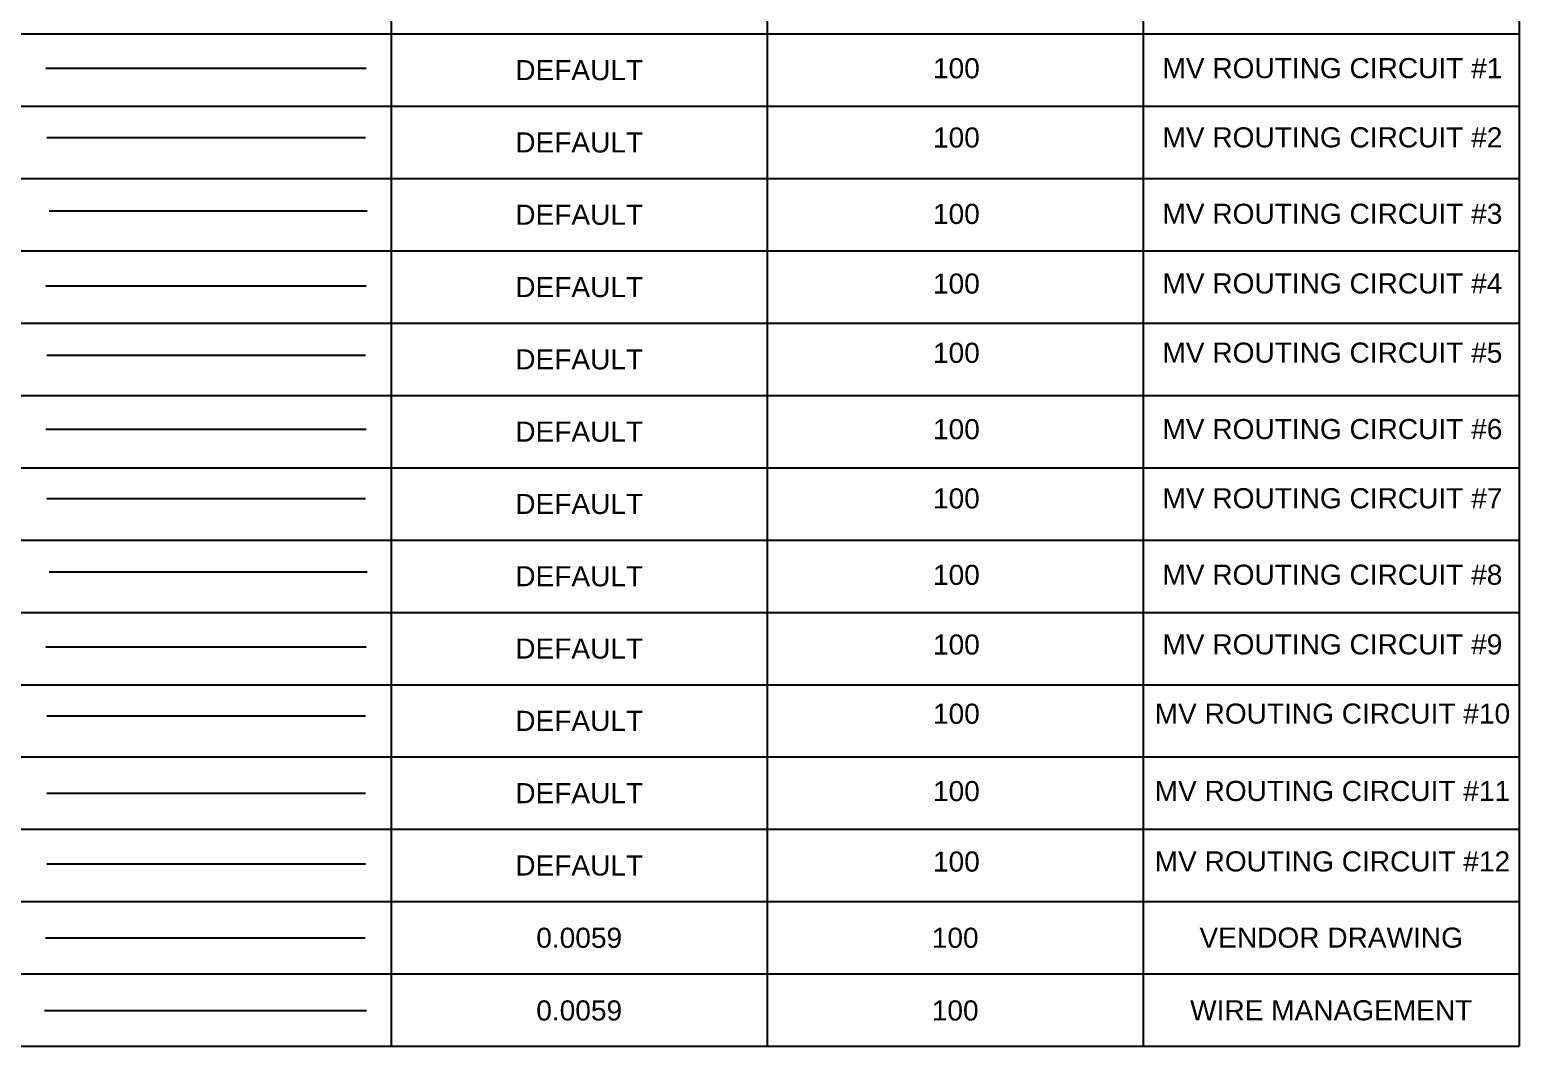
# Model space of a CAD drawing. Header units: inches. Extents: x -1851 to 6314, y -1304 to 4687.
# Drawn here: x -13.85 to -6.44, y -0.13 to 4.93 of the extents above; entities that cross this region are included whole.
import ezdxf
from ezdxf.enums import TextEntityAlignment as Align
from ezdxf.lldxf.tags import DXFTag

# ---------------------------------------------------------------- set-up
doc = ezdxf.new("R2010")
doc.units = ezdxf.units.IN
doc.header["$MEASUREMENT"] = 0
doc.linetypes.add('PHANTOM2', pattern=[1.25, 0.625, -0.125, 0.125, -0.125, 0.125, -0.125])
for name, color, linetype in [('PV-UG-MV-#1', 10, 'MV1'), ('PV-UG-MV-#10', 190, 'MV10'), ('PV-UG-MV-#11', 210, 'MV11'), ('PV-UG-MV-#12', 230, 'MV12'), ('PV-UG-MV-#2', 30, 'MV2'), ('PV-UG-MV-#3', 40, 'MV3'), ('PV-UG-MV-#4', 70, 'MV4'), ('PV-UG-MV-#5', 90, 'MV5'), ('PV-UG-MV-#6', 110, 'MV6'), ('PV-UG-MV-#7', 130, 'MV7'), ('PV-UG-MV-#8', 150, 'MV8'), ('PV-UG-MV-#9', 170, 'MV9'), ('PV-VNDR', 8, 'Continuous'), ('PV-WIRE MANAGEMENT', 132, 'Continuous')]:
    doc.layers.add(name, color=color, linetype=linetype)
doc.styles.add('NEI-A', font='arial.ttf')
tags = doc.linetypes.add('FIBER', pattern='A,0.376989,-0.053001,["FO",NEI-A,S=0.1,R=0,X=0,Y=-0.05],-0.246999,0.376989', length=1.053978).pattern_tags.tags
tags[6] = DXFTag(74, 10)
tags = doc.linetypes.add('MV1', pattern='A,0.176989,-0.031378,["MV1",NEI-A,S=0.1,R=0,X=0,Y=-0.05],-0.318622,0.176989', length=0.703978).pattern_tags.tags
tags[6] = DXFTag(74, 10)
tags = doc.linetypes.add('MV10', pattern='A,0.176989,-0.031389,["MV10",NEI-A,S=0.1,R=0,X=0,Y=-0.05],-0.39882,0.176989', length=0.784187).pattern_tags.tags
tags[6] = DXFTag(74, 10)
tags = doc.linetypes.add('MV11', pattern='A,0.176989,-0.031389,["MV11",NEI-A,S=0.1,R=0,X=0,Y=-0.05],-0.39882,0.176989', length=0.784187).pattern_tags.tags
tags[6] = DXFTag(74, 10)
tags = doc.linetypes.add('MV12', pattern='A,0.176989,-0.031389,["MV12",NEI-A,S=0.1,R=0,X=0,Y=-0.05],-0.39882,0.176989', length=0.784187).pattern_tags.tags
tags[6] = DXFTag(74, 10)
tags = doc.linetypes.add('MV2', pattern='A,0.176989,-0.031378,["MV2",NEI-A,S=0.1,R=0,X=0,Y=-0.05],-0.318622,0.176989', length=0.703978).pattern_tags.tags
tags[6] = DXFTag(74, 10)
tags = doc.linetypes.add('MV3', pattern='A,0.176989,-0.031378,["MV3",NEI-A,S=0.1,R=0,X=0,Y=-0.05],-0.318622,0.176989', length=0.703978).pattern_tags.tags
tags[6] = DXFTag(74, 10)
tags = doc.linetypes.add('MV4', pattern='A,0.176989,-0.031378,["MV4",NEI-A,S=0.1,R=0,X=0,Y=-0.05],-0.318622,0.176989', length=0.703978).pattern_tags.tags
tags[6] = DXFTag(74, 10)
tags = doc.linetypes.add('MV5', pattern='A,0.176989,-0.031378,["MV5",NEI-A,S=0.1,R=0,X=0,Y=-0.05],-0.318622,0.176989', length=0.703978).pattern_tags.tags
tags[6] = DXFTag(74, 10)
tags = doc.linetypes.add('MV6', pattern='A,0.176989,-0.031378,["MV6",NEI-A,S=0.1,R=0,X=0,Y=-0.05],-0.318622,0.176989', length=0.703978).pattern_tags.tags
tags[6] = DXFTag(74, 10)
tags = doc.linetypes.add('MV7', pattern='A,0.176989,-0.031378,["MV7",NEI-A,S=0.1,R=0,X=0,Y=-0.05],-0.318622,0.176989', length=0.703978).pattern_tags.tags
tags[6] = DXFTag(74, 10)
tags = doc.linetypes.add('MV8', pattern='A,0.176989,-0.031378,["MV8",NEI-A,S=0.1,R=0,X=0,Y=-0.05],-0.318622,0.176989', length=0.703978).pattern_tags.tags
tags[6] = DXFTag(74, 10)
tags = doc.linetypes.add('MV9', pattern='A,0.176989,-0.031378,["MV9",NEI-A,S=0.1,R=0,X=0,Y=-0.05],-0.318622,0.176989', length=0.703978).pattern_tags.tags
tags[6] = DXFTag(74, 10)

# ---------------------------------------------------------------- blocks, each defined once
blk = doc.blocks.new('*T5')
at = {"color": 0, "linetype": 'ByBlock', "lineweight": -2, "transparency": 16777216}
for p, q in [((0, 0), (13.1013, 0)), ((0, 0), (0, -20.1923)), ((13.1013, 0), (13.1013, -20.1923)), ((0, -0.4533), (13.1013, -0.4533)), ((2.1269, -0.4533), (2.1269, -20.1923)), ((3.7432, -0.4533), (3.7432, -20.1923)), ((5.6149, -0.4533), (5.6149, -20.1923)), ((7.4865, -0.4533), (7.4865, -20.1923)), ((9.3581, -0.4533), (9.3581, -20.1923)), ((11.2297, -0.4533), (11.2297, -20.1923)), ((0, -1.1124), (13.1013, -1.1124)), ((0, -1.4724), (13.1013, -1.4724)), ((0, -1.8324), (13.1013, -1.8324)), ((0, -2.1924), (13.1013, -2.1924)), ((0, -2.5524), (13.1013, -2.5524)), ((0, -2.9124), (13.1013, -2.9124)), ((0, -3.2724), (13.1013, -3.2724)), ((0, -3.6324), (13.1013, -3.6324)), ((0, -3.9924), (13.1013, -3.9924)), ((0, -4.3524), (13.1013, -4.3524)), ((0, -4.7124), (13.1013, -4.7124)), ((0, -5.0724), (13.1013, -5.0724)), ((0, -5.4324), (13.1013, -5.4324)), ((0, -5.7924), (13.1013, -5.7924)), ((0, -6.1524), (13.1013, -6.1524)), ((0, -6.5124), (13.1013, -6.5124)), ((0, -6.8724), (13.1013, -6.8724)), ((0, -7.2324), (13.1013, -7.2324)), ((0, -7.5924), (13.1013, -7.5924)), ((0, -7.9524), (13.1013, -7.9524)), ((0, -8.3124), (13.1013, -8.3124)), ((0, -8.6724), (13.1013, -8.6724)), ((0, -9.0324), (13.1013, -9.0324)), ((0, -9.3924), (13.1013, -9.3924)), ((0, -9.7524), (13.1013, -9.7524)), ((0, -10.1124), (13.1013, -10.1124)), ((0, -10.4724), (13.1013, -10.4724)), ((0, -10.8324), (13.1013, -10.8324)), ((0, -11.1924), (13.1013, -11.1924)), ((0, -11.5524), (13.1013, -11.5524)), ((0, -11.9124), (13.1013, -11.9124)), ((0, -12.2724), (13.1013, -12.2724)), ((0, -12.6324), (13.1013, -12.6324)), ((0, -12.9924), (13.1013, -12.9924)), ((0, -13.3524), (13.1013, -13.3524)), ((0, -13.7124), (13.1013, -13.7124)), ((0, -14.0724), (13.1013, -14.0724)), ((0, -14.4324), (13.1013, -14.4324)), ((0, -14.7924), (13.1013, -14.7924)), ((0, -15.1524), (13.1013, -15.1524)), ((0, -15.5123), (13.1013, -15.5123)), ((0, -15.8723), (13.1013, -15.8723)), ((0, -16.2323), (13.1013, -16.2323)), ((0, -16.5923), (13.1013, -16.5923)), ((0, -16.9523), (13.1013, -16.9523)), ((0, -17.3123), (13.1013, -17.3123)), ((0, -17.6723), (13.1013, -17.6723)), ((0, -18.0323), (13.1013, -18.0323)), ((0, -18.3923), (13.1013, -18.3923)), ((0, -18.7523), (13.1013, -18.7523)), ((0, -19.1123), (13.1013, -19.1123)), ((0, -19.4723), (13.1013, -19.4723)), ((0, -19.8323), (13.1013, -19.8323)), ((0, -20.1923), (13.1013, -20.1923))]:
    blk.add_line(p, q, dxfattribs=at)
at = {"color": 0, "transparency": 16777216, "attachment_point": 5, "style": 'NEI-A'}
for s, insert, char_height, width in [('PV ELECTRICAL', (6.5507, -0.2267), 0.2, 12.981325), ('LAYER NAME', (1.0634, -0.7829), 0.15, 2.006866), ('LAYER COLOR', (2.9351, -0.7829), 0.15, 1.49637), ('PLOT COLOR', (4.679, -0.7829), 0.15, 1.751618), ('LINE TYPE', (6.5507, -0.7829), 0.15, 1.751618), ('LINE WEIGHT (IN.)', (8.4223, -0.7829), 0.15, 1.751618), ('SCREENING', (10.2939, -0.7829), 0.15, 1.751618), ('NOTES', (12.1655, -0.7829), 0.15, 1.751618)]:
    blk.add_mtext(s, dxfattribs=dict(at, insert=insert, char_height=char_height, width=width))
blk = doc.blocks.new('*T14')
at = {"color": 0, "linetype": 'ByBlock', "lineweight": -2, "transparency": 16777216}
for p, q in [((0, 0), (13.1013, 0)), ((0, 0), (0, -20.1923)), ((13.1013, 0), (13.1013, -20.1923)), ((0, -0.4533), (13.1013, -0.4533)), ((2.1269, -0.4533), (2.1269, -20.1923)), ((3.7432, -0.4533), (3.7432, -20.1923)), ((5.6149, -0.4533), (5.6149, -20.1923)), ((7.4865, -0.4533), (7.4865, -20.1923)), ((9.3581, -0.4533), (9.3581, -20.1923)), ((11.2297, -0.4533), (11.2297, -20.1923)), ((0, -1.1124), (13.1013, -1.1124)), ((0, -1.4724), (13.1013, -1.4724)), ((0, -1.8324), (13.1013, -1.8324)), ((0, -2.1924), (13.1013, -2.1924)), ((0, -2.5524), (13.1013, -2.5524)), ((0, -2.9124), (13.1013, -2.9124)), ((0, -3.2724), (13.1013, -3.2724)), ((0, -3.6324), (13.1013, -3.6324)), ((0, -3.9924), (13.1013, -3.9924)), ((0, -4.3524), (13.1013, -4.3524)), ((0, -4.7124), (13.1013, -4.7124)), ((0, -5.0724), (13.1013, -5.0724)), ((0, -5.4324), (13.1013, -5.4324)), ((0, -5.7924), (13.1013, -5.7924)), ((0, -6.1524), (13.1013, -6.1524)), ((0, -6.5124), (13.1013, -6.5124)), ((0, -6.8724), (13.1013, -6.8724)), ((0, -7.2324), (13.1013, -7.2324)), ((0, -7.5924), (13.1013, -7.5924)), ((0, -7.9524), (13.1013, -7.9524)), ((0, -8.3124), (13.1013, -8.3124)), ((0, -8.6724), (13.1013, -8.6724)), ((0, -9.0324), (13.1013, -9.0324)), ((0, -9.3924), (13.1013, -9.3924)), ((0, -9.7524), (13.1013, -9.7524)), ((0, -10.1124), (13.1013, -10.1124)), ((0, -10.4724), (13.1013, -10.4724)), ((0, -10.8324), (13.1013, -10.8324)), ((0, -11.1924), (13.1013, -11.1924)), ((0, -11.5524), (13.1013, -11.5524)), ((0, -11.9124), (13.1013, -11.9124)), ((0, -12.2724), (13.1013, -12.2724)), ((0, -12.6324), (13.1013, -12.6324)), ((0, -12.9924), (13.1013, -12.9924)), ((0, -13.3524), (13.1013, -13.3524)), ((0, -13.7124), (13.1013, -13.7124)), ((0, -14.0724), (13.1013, -14.0724)), ((0, -14.4324), (13.1013, -14.4324)), ((0, -14.7924), (13.1013, -14.7924)), ((0, -15.1524), (13.1013, -15.1524)), ((0, -15.5123), (13.1013, -15.5123)), ((0, -15.8723), (13.1013, -15.8723)), ((0, -16.2323), (13.1013, -16.2323)), ((0, -16.5923), (13.1013, -16.5923)), ((0, -16.9523), (13.1013, -16.9523)), ((0, -17.3123), (13.1013, -17.3123)), ((0, -17.6723), (13.1013, -17.6723)), ((0, -18.0323), (13.1013, -18.0323)), ((0, -18.3923), (13.1013, -18.3923)), ((0, -18.7523), (13.1013, -18.7523)), ((0, -19.1123), (13.1013, -19.1123)), ((0, -19.4723), (13.1013, -19.4723)), ((0, -19.8323), (13.1013, -19.8323)), ((0, -20.1923), (13.1013, -20.1923))]:
    blk.add_line(p, q, dxfattribs=at)
at = {"color": 0, "transparency": 16777216, "attachment_point": 5, "style": 'NEI-A'}
for s, insert, char_height, width in [('PV ELECTRICAL', (6.5507, -0.2267), 0.2, 12.981325), ('LAYER NAME', (1.0634, -0.7829), 0.15, 2.006866), ('LAYER COLOR', (2.9351, -0.7829), 0.15, 1.49637), ('PLOT COLOR', (4.679, -0.7829), 0.15, 1.751618), ('LINE TYPE', (6.5507, -0.7829), 0.15, 1.751618), ('LINE WEIGHT (IN.)', (8.4223, -0.7829), 0.15, 1.751618), ('SCREENING', (10.2939, -0.7829), 0.15, 1.751618), ('NOTES', (12.1655, -0.7829), 0.15, 1.751618)]:
    blk.add_mtext(s, dxfattribs=dict(at, insert=insert, char_height=char_height, width=width))
blk = doc.blocks.new('*T83')
at = {"color": 0, "linetype": 'ByBlock', "lineweight": -2, "transparency": 16777216}
for p, q in [((0, 0), (13.1013, 0)), ((0, 0), (0, -20.1923)), ((13.1013, 0), (13.1013, -20.1923)), ((0, -0.4533), (13.1013, -0.4533)), ((2.1269, -0.4533), (2.1269, -20.1923)), ((3.7432, -0.4533), (3.7432, -20.1923)), ((5.6149, -0.4533), (5.6149, -20.1923)), ((7.4865, -0.4533), (7.4865, -20.1923)), ((9.3581, -0.4533), (9.3581, -20.1923)), ((11.2297, -0.4533), (11.2297, -20.1923)), ((0, -1.1124), (13.1013, -1.1124)), ((0, -1.4724), (13.1013, -1.4724)), ((0, -1.8324), (13.1013, -1.8324)), ((0, -2.1924), (13.1013, -2.1924)), ((0, -2.5524), (13.1013, -2.5524)), ((0, -2.9124), (13.1013, -2.9124)), ((0, -3.2724), (13.1013, -3.2724)), ((0, -3.6324), (13.1013, -3.6324)), ((0, -3.9924), (13.1013, -3.9924)), ((0, -4.3524), (13.1013, -4.3524)), ((0, -4.7124), (13.1013, -4.7124)), ((0, -5.0724), (13.1013, -5.0724)), ((0, -5.4324), (13.1013, -5.4324)), ((0, -5.7924), (13.1013, -5.7924)), ((0, -6.1524), (13.1013, -6.1524)), ((0, -6.5124), (13.1013, -6.5124)), ((0, -6.8724), (13.1013, -6.8724)), ((0, -7.2324), (13.1013, -7.2324)), ((0, -7.5924), (13.1013, -7.5924)), ((0, -7.9524), (13.1013, -7.9524)), ((0, -8.3124), (13.1013, -8.3124)), ((0, -8.6724), (13.1013, -8.6724)), ((0, -9.0324), (13.1013, -9.0324)), ((0, -9.3924), (13.1013, -9.3924)), ((0, -9.7524), (13.1013, -9.7524)), ((0, -10.1124), (13.1013, -10.1124)), ((0, -10.4724), (13.1013, -10.4724)), ((0, -10.8324), (13.1013, -10.8324)), ((0, -11.1924), (13.1013, -11.1924)), ((0, -11.5524), (13.1013, -11.5524)), ((0, -11.9124), (13.1013, -11.9124)), ((0, -12.2724), (13.1013, -12.2724)), ((0, -12.6324), (13.1013, -12.6324)), ((0, -12.9924), (13.1013, -12.9924)), ((0, -13.3524), (13.1013, -13.3524)), ((0, -13.7124), (13.1013, -13.7124)), ((0, -14.0724), (13.1013, -14.0724)), ((0, -14.4324), (13.1013, -14.4324)), ((0, -14.7924), (13.1013, -14.7924)), ((0, -15.1524), (13.1013, -15.1524)), ((0, -15.5123), (13.1013, -15.5123)), ((0, -15.8723), (13.1013, -15.8723)), ((0, -16.2323), (13.1013, -16.2323)), ((0, -16.5923), (13.1013, -16.5923)), ((0, -16.9523), (13.1013, -16.9523)), ((0, -17.3123), (13.1013, -17.3123)), ((0, -17.6723), (13.1013, -17.6723)), ((0, -18.0323), (13.1013, -18.0323)), ((0, -18.3923), (13.1013, -18.3923)), ((0, -18.7523), (13.1013, -18.7523)), ((0, -19.1123), (13.1013, -19.1123)), ((0, -19.4723), (13.1013, -19.4723)), ((0, -19.8323), (13.1013, -19.8323)), ((0, -20.1923), (13.1013, -20.1923))]:
    blk.add_line(p, q, dxfattribs=at)
at = {"color": 0, "transparency": 16777216, "attachment_point": 5, "style": 'NEI-A'}
for s, insert, char_height, width in [('PV ELECTRICAL', (6.5507, -0.2267), 0.2, 12.981325), ('LAYER NAME', (1.0634, -0.7829), 0.15, 2.006866), ('LAYER COLOR', (2.9351, -0.7829), 0.15, 1.49637), ('PLOT COLOR', (4.679, -0.7829), 0.15, 1.751618), ('LINE TYPE', (6.5507, -0.7829), 0.15, 1.751618), ('LINE WEIGHT (IN.)', (8.4223, -0.7829), 0.15, 1.751618), ('SCREENING', (10.2939, -0.7829), 0.15, 1.751618), ('NOTES', (12.1655, -0.7829), 0.15, 1.751618)]:
    blk.add_mtext(s, dxfattribs=dict(at, insert=insert, char_height=char_height, width=width))
blk = doc.blocks.new('*T86')
at = {"color": 0, "linetype": 'ByBlock', "lineweight": -2, "transparency": 16777216}
for p, q in [((0, 0), (13.1013, 0)), ((0, 0), (0, -20.1923)), ((13.1013, 0), (13.1013, -20.1923)), ((0, -0.4533), (13.1013, -0.4533)), ((2.1269, -0.4533), (2.1269, -20.1923)), ((3.7432, -0.4533), (3.7432, -20.1923)), ((5.6149, -0.4533), (5.6149, -20.1923)), ((7.4865, -0.4533), (7.4865, -20.1923)), ((9.3581, -0.4533), (9.3581, -20.1923)), ((11.2297, -0.4533), (11.2297, -20.1923)), ((0, -1.1124), (13.1013, -1.1124)), ((0, -1.4724), (13.1013, -1.4724)), ((0, -1.8324), (13.1013, -1.8324)), ((0, -2.1924), (13.1013, -2.1924)), ((0, -2.5524), (13.1013, -2.5524)), ((0, -2.9124), (13.1013, -2.9124)), ((0, -3.2724), (13.1013, -3.2724)), ((0, -3.6324), (13.1013, -3.6324)), ((0, -3.9924), (13.1013, -3.9924)), ((0, -4.3524), (13.1013, -4.3524)), ((0, -4.7124), (13.1013, -4.7124)), ((0, -5.0724), (13.1013, -5.0724)), ((0, -5.4324), (13.1013, -5.4324)), ((0, -5.7924), (13.1013, -5.7924)), ((0, -6.1524), (13.1013, -6.1524)), ((0, -6.5124), (13.1013, -6.5124)), ((0, -6.8724), (13.1013, -6.8724)), ((0, -7.2324), (13.1013, -7.2324)), ((0, -7.5924), (13.1013, -7.5924)), ((0, -7.9524), (13.1013, -7.9524)), ((0, -8.3124), (13.1013, -8.3124)), ((0, -8.6724), (13.1013, -8.6724)), ((0, -9.0324), (13.1013, -9.0324)), ((0, -9.3924), (13.1013, -9.3924)), ((0, -9.7524), (13.1013, -9.7524)), ((0, -10.1124), (13.1013, -10.1124)), ((0, -10.4724), (13.1013, -10.4724)), ((0, -10.8324), (13.1013, -10.8324)), ((0, -11.1924), (13.1013, -11.1924)), ((0, -11.5524), (13.1013, -11.5524)), ((0, -11.9124), (13.1013, -11.9124)), ((0, -12.2724), (13.1013, -12.2724)), ((0, -12.6324), (13.1013, -12.6324)), ((0, -12.9924), (13.1013, -12.9924)), ((0, -13.3524), (13.1013, -13.3524)), ((0, -13.7124), (13.1013, -13.7124)), ((0, -14.0724), (13.1013, -14.0724)), ((0, -14.4324), (13.1013, -14.4324)), ((0, -14.7924), (13.1013, -14.7924)), ((0, -15.1524), (13.1013, -15.1524)), ((0, -15.5123), (13.1013, -15.5123)), ((0, -15.8723), (13.1013, -15.8723)), ((0, -16.2323), (13.1013, -16.2323)), ((0, -16.5923), (13.1013, -16.5923)), ((0, -16.9523), (13.1013, -16.9523)), ((0, -17.3123), (13.1013, -17.3123)), ((0, -17.6723), (13.1013, -17.6723)), ((0, -18.0323), (13.1013, -18.0323)), ((0, -18.3923), (13.1013, -18.3923)), ((0, -18.7523), (13.1013, -18.7523)), ((0, -19.1123), (13.1013, -19.1123)), ((0, -19.4723), (13.1013, -19.4723)), ((0, -19.8323), (13.1013, -19.8323)), ((0, -20.1923), (13.1013, -20.1923))]:
    blk.add_line(p, q, dxfattribs=at)
at = {"color": 0, "transparency": 16777216, "attachment_point": 5, "style": 'NEI-A'}
for s, insert, char_height, width in [('PV ELECTRICAL', (6.5507, -0.2267), 0.2, 12.981325), ('LAYER NAME', (1.0634, -0.7829), 0.15, 2.006866), ('LAYER COLOR', (2.9351, -0.7829), 0.15, 1.49637), ('PLOT COLOR', (4.679, -0.7829), 0.15, 1.751618), ('LINE TYPE', (6.5507, -0.7829), 0.15, 1.751618), ('LINE WEIGHT (IN.)', (8.4223, -0.7829), 0.15, 1.751618), ('SCREENING', (10.2939, -0.7829), 0.15, 1.751618), ('NOTES', (12.1655, -0.7829), 0.15, 1.751618)]:
    blk.add_mtext(s, dxfattribs=dict(at, insert=insert, char_height=char_height, width=width))

msp = doc.modelspace()

# ---------------------------------------------------------------- linework, layer by layer
at = {"layer": 'PV-UG-MV-#1'}
msp.add_lwpolyline([(-13.77132, 4.73886), (-12.17656, 4.73886)], dxfattribs=at)
msp.add_lwpolyline([(-13.77132, 4.73886), (-12.17656, 4.73886)], dxfattribs=at)
msp.add_lwpolyline([(-13.77132, 4.73886), (-12.17656, 4.73886)], dxfattribs=at)
msp.add_lwpolyline([(-13.77132, 4.73886), (-12.17656, 4.73886)], dxfattribs=at)
at = {"layer": 'PV-UG-MV-#10'}
msp.add_lwpolyline([(-13.76647, 1.51415), (-12.17967, 1.51415)], dxfattribs=at)
msp.add_lwpolyline([(-13.76647, 1.51415), (-12.17967, 1.51415)], dxfattribs=at)
msp.add_lwpolyline([(-13.76647, 1.51415), (-12.17967, 1.51415)], dxfattribs=at)
msp.add_lwpolyline([(-13.76647, 1.51415), (-12.17967, 1.51415)], dxfattribs=at)
at = {"layer": 'PV-UG-MV-#11'}
msp.add_lwpolyline([(-13.76647, 1.12883), (-12.17967, 1.12883)], dxfattribs=at)
msp.add_lwpolyline([(-13.76647, 1.12883), (-12.17967, 1.12883)], dxfattribs=at)
msp.add_lwpolyline([(-13.76647, 1.12883), (-12.17967, 1.12883)], dxfattribs=at)
msp.add_lwpolyline([(-13.76647, 1.12883), (-12.17967, 1.12883)], dxfattribs=at)
at = {"layer": 'PV-UG-MV-#12'}
msp.add_lwpolyline([(-13.76647, 0.77801), (-12.17967, 0.77801)], dxfattribs=at)
msp.add_lwpolyline([(-13.76647, 0.77801), (-12.17967, 0.77801)], dxfattribs=at)
msp.add_lwpolyline([(-13.76647, 0.77801), (-12.17967, 0.77801)], dxfattribs=at)
msp.add_lwpolyline([(-13.76647, 0.77801), (-12.17967, 0.77801)], dxfattribs=at)
at = {"layer": 'PV-UG-MV-#2'}
msp.add_lwpolyline([(-13.76647, 4.39424), (-12.17967, 4.39424)], dxfattribs=at)
msp.add_lwpolyline([(-13.76647, 4.39424), (-12.17967, 4.39424)], dxfattribs=at)
msp.add_lwpolyline([(-13.76647, 4.39424), (-12.17967, 4.39424)], dxfattribs=at)
msp.add_lwpolyline([(-13.76647, 4.39424), (-12.17967, 4.39424)], dxfattribs=at)
at = {"layer": 'PV-UG-MV-#3'}
msp.add_lwpolyline([(-13.75571, 4.02913), (-12.17276, 4.02913)], dxfattribs=at)
msp.add_lwpolyline([(-13.75571, 4.02913), (-12.17276, 4.02913)], dxfattribs=at)
msp.add_lwpolyline([(-13.75571, 4.02913), (-12.17276, 4.02913)], dxfattribs=at)
msp.add_lwpolyline([(-13.75571, 4.02913), (-12.17276, 4.02913)], dxfattribs=at)
at = {"layer": 'PV-UG-MV-#4'}
msp.add_lwpolyline([(-13.77132, 3.65579), (-12.17656, 3.65579)], dxfattribs=at)
msp.add_lwpolyline([(-13.77132, 3.65579), (-12.17656, 3.65579)], dxfattribs=at)
msp.add_lwpolyline([(-13.77132, 3.65579), (-12.17656, 3.65579)], dxfattribs=at)
msp.add_lwpolyline([(-13.77132, 3.65579), (-12.17656, 3.65579)], dxfattribs=at)
at = {"layer": 'PV-UG-MV-#5'}
msp.add_lwpolyline([(-13.76647, 3.31117), (-12.17967, 3.31117)], dxfattribs=at)
msp.add_lwpolyline([(-13.76647, 3.31117), (-12.17967, 3.31117)], dxfattribs=at)
msp.add_lwpolyline([(-13.76647, 3.31117), (-12.17967, 3.31117)], dxfattribs=at)
msp.add_lwpolyline([(-13.76647, 3.31117), (-12.17967, 3.31117)], dxfattribs=at)
at = {"layer": 'PV-UG-MV-#6'}
msp.add_lwpolyline([(-13.77132, 2.94185), (-12.17656, 2.94185)], dxfattribs=at)
msp.add_lwpolyline([(-13.77132, 2.94185), (-12.17656, 2.94185)], dxfattribs=at)
msp.add_lwpolyline([(-13.77132, 2.94185), (-12.17656, 2.94185)], dxfattribs=at)
msp.add_lwpolyline([(-13.77132, 2.94185), (-12.17656, 2.94185)], dxfattribs=at)
at = {"layer": 'PV-UG-MV-#7'}
msp.add_lwpolyline([(-13.76647, 2.59722), (-12.17967, 2.59722)], dxfattribs=at)
msp.add_lwpolyline([(-13.76647, 2.59722), (-12.17967, 2.59722)], dxfattribs=at)
msp.add_lwpolyline([(-13.76647, 2.59722), (-12.17967, 2.59722)], dxfattribs=at)
msp.add_lwpolyline([(-13.76647, 2.59722), (-12.17967, 2.59722)], dxfattribs=at)
at = {"layer": 'PV-UG-MV-#8'}
msp.add_lwpolyline([(-13.75571, 2.23212), (-12.17276, 2.23212)], dxfattribs=at)
msp.add_lwpolyline([(-13.75571, 2.23212), (-12.17276, 2.23212)], dxfattribs=at)
msp.add_lwpolyline([(-13.75571, 2.23212), (-12.17276, 2.23212)], dxfattribs=at)
msp.add_lwpolyline([(-13.75571, 2.23212), (-12.17276, 2.23212)], dxfattribs=at)
at = {"layer": 'PV-UG-MV-#9'}
msp.add_lwpolyline([(-13.77132, 1.85878), (-12.17656, 1.85878)], dxfattribs=at)
msp.add_lwpolyline([(-13.77132, 1.85878), (-12.17656, 1.85878)], dxfattribs=at)
msp.add_lwpolyline([(-13.77132, 1.85878), (-12.17656, 1.85878)], dxfattribs=at)
msp.add_lwpolyline([(-13.77132, 1.85878), (-12.17656, 1.85878)], dxfattribs=at)
at = {"layer": 'PV-VNDR'}
msp.add_line((-13.77308, 0.4097), (-12.18144, 0.4097), dxfattribs=at)
msp.add_line((-13.77308, 0.4097), (-12.18144, 0.4097), dxfattribs=at)
msp.add_line((-13.77308, 0.4097), (-12.18144, 0.4097), dxfattribs=at)
msp.add_line((-13.77308, 0.4097), (-12.18144, 0.4097), dxfattribs=at)
at = {"layer": 'PV-WIRE MANAGEMENT'}
msp.add_line((-13.77835, 0.04789), (-12.17617, 0.04789), dxfattribs=at)
msp.add_line((-13.77835, 0.04789), (-12.17617, 0.04789), dxfattribs=at)
msp.add_line((-13.77835, 0.04789), (-12.17617, 0.04789), dxfattribs=at)
msp.add_line((-13.77835, 0.04789), (-12.17617, 0.04789), dxfattribs=at)

# ---------------------------------------------------------------- block references
for name in ['*T5', '*T14', '*T83', '*T86']:
    msp.add_blockref(name, (-19.53896, 20.06204))

# ---------------------------------------------------------------- texts
at = {"layer": 'PV-UG-MV-#1', "linetype": 'FIBER', "style": 'NEI-A'}
msp.add_text('DEFAULT', height=0.1, dxfattribs=at).set_placement((-11.11668, 4.72969), align=Align.MIDDLE_CENTER)
msp.add_text('DEFAULT', height=0.1, dxfattribs=at).set_placement((-11.11668, 4.72969), align=Align.MIDDLE_CENTER)
msp.add_text('DEFAULT', height=0.1, dxfattribs=at).set_placement((-11.11668, 4.72969), align=Align.MIDDLE_CENTER)
msp.add_text('DEFAULT', height=0.1, dxfattribs=at).set_placement((-11.11668, 4.72969), align=Align.MIDDLE_CENTER)
at = {"layer": 'PV-UG-MV-#1', "style": 'NEI-A'}
msp.add_text('100', height=0.1, dxfattribs=at).set_placement((-9.2391, 4.73886), align=Align.MIDDLE_CENTER)
msp.add_text('100', height=0.1, dxfattribs=at).set_placement((-9.2391, 4.73886), align=Align.MIDDLE_CENTER)
msp.add_text('100', height=0.1, dxfattribs=at).set_placement((-9.2391, 4.73886), align=Align.MIDDLE_CENTER)
msp.add_text('100', height=0.1, dxfattribs=at).set_placement((-9.2391, 4.73886), align=Align.MIDDLE_CENTER)
at = {"layer": 'PV-UG-MV-#1', "insert": (-7.36748, 4.73886), "char_height": 0.1, "attachment_point": 5, "style": 'NEI-A'}
msp.add_mtext('MV ROUTING CIRCUIT #1', dxfattribs=at)
msp.add_mtext('MV ROUTING CIRCUIT #1', dxfattribs=at)
msp.add_mtext('MV ROUTING CIRCUIT #1', dxfattribs=at)
msp.add_mtext('MV ROUTING CIRCUIT #1', dxfattribs=at)
at = {"layer": 'PV-UG-MV-#10', "style": 'NEI-A'}
msp.add_text('100', height=0.1, dxfattribs=at).set_placement((-9.2391, 1.52525), align=Align.MIDDLE_CENTER)
msp.add_text('100', height=0.1, dxfattribs=at).set_placement((-9.2391, 1.52525), align=Align.MIDDLE_CENTER)
msp.add_text('100', height=0.1, dxfattribs=at).set_placement((-9.2391, 1.52525), align=Align.MIDDLE_CENTER)
msp.add_text('100', height=0.1, dxfattribs=at).set_placement((-9.2391, 1.52525), align=Align.MIDDLE_CENTER)
at = {"layer": 'PV-UG-MV-#10', "linetype": 'FIBER', "style": 'NEI-A'}
msp.add_text('DEFAULT', height=0.1, dxfattribs=at).set_placement((-11.11668, 1.4897), align=Align.MIDDLE_CENTER)
msp.add_text('DEFAULT', height=0.1, dxfattribs=at).set_placement((-11.11668, 1.4897), align=Align.MIDDLE_CENTER)
msp.add_text('DEFAULT', height=0.1, dxfattribs=at).set_placement((-11.11668, 1.4897), align=Align.MIDDLE_CENTER)
msp.add_text('DEFAULT', height=0.1, dxfattribs=at).set_placement((-11.11668, 1.4897), align=Align.MIDDLE_CENTER)
at = {"layer": 'PV-UG-MV-#10', "insert": (-7.36748, 1.52525), "char_height": 0.1, "width": 1.7731648, "attachment_point": 5, "style": 'NEI-A'}
msp.add_mtext('MV ROUTING CIRCUIT #10', dxfattribs=at)
msp.add_mtext('MV ROUTING CIRCUIT #10', dxfattribs=at)
msp.add_mtext('MV ROUTING CIRCUIT #10', dxfattribs=at)
msp.add_mtext('MV ROUTING CIRCUIT #10', dxfattribs=at)
at = {"layer": 'PV-UG-MV-#11', "style": 'NEI-A'}
msp.add_text('100', height=0.1, dxfattribs=at).set_placement((-9.2391, 1.13992), align=Align.MIDDLE_CENTER)
msp.add_text('100', height=0.1, dxfattribs=at).set_placement((-9.2391, 1.13992), align=Align.MIDDLE_CENTER)
msp.add_text('100', height=0.1, dxfattribs=at).set_placement((-9.2391, 1.13992), align=Align.MIDDLE_CENTER)
msp.add_text('100', height=0.1, dxfattribs=at).set_placement((-9.2391, 1.13992), align=Align.MIDDLE_CENTER)
at = {"layer": 'PV-UG-MV-#11', "linetype": 'FIBER', "style": 'NEI-A'}
msp.add_text('DEFAULT', height=0.1, dxfattribs=at).set_placement((-11.11668, 1.1297), align=Align.MIDDLE_CENTER)
msp.add_text('DEFAULT', height=0.1, dxfattribs=at).set_placement((-11.11668, 1.1297), align=Align.MIDDLE_CENTER)
msp.add_text('DEFAULT', height=0.1, dxfattribs=at).set_placement((-11.11668, 1.1297), align=Align.MIDDLE_CENTER)
msp.add_text('DEFAULT', height=0.1, dxfattribs=at).set_placement((-11.11668, 1.1297), align=Align.MIDDLE_CENTER)
at = {"layer": 'PV-UG-MV-#11', "insert": (-7.36748, 1.13992), "char_height": 0.1, "width": 1.7731648, "attachment_point": 5, "style": 'NEI-A'}
msp.add_mtext('MV ROUTING CIRCUIT #11', dxfattribs=at)
msp.add_mtext('MV ROUTING CIRCUIT #11', dxfattribs=at)
msp.add_mtext('MV ROUTING CIRCUIT #11', dxfattribs=at)
msp.add_mtext('MV ROUTING CIRCUIT #11', dxfattribs=at)
at = {"layer": 'PV-UG-MV-#12', "linetype": 'FIBER', "style": 'NEI-A'}
msp.add_text('DEFAULT', height=0.1, dxfattribs=at).set_placement((-11.11668, 0.7697), align=Align.MIDDLE_CENTER)
msp.add_text('DEFAULT', height=0.1, dxfattribs=at).set_placement((-11.11668, 0.7697), align=Align.MIDDLE_CENTER)
msp.add_text('DEFAULT', height=0.1, dxfattribs=at).set_placement((-11.11668, 0.7697), align=Align.MIDDLE_CENTER)
msp.add_text('DEFAULT', height=0.1, dxfattribs=at).set_placement((-11.11668, 0.7697), align=Align.MIDDLE_CENTER)
at = {"layer": 'PV-UG-MV-#12', "style": 'NEI-A'}
msp.add_text('100', height=0.1, dxfattribs=at).set_placement((-9.2391, 0.78911), align=Align.MIDDLE_CENTER)
msp.add_text('100', height=0.1, dxfattribs=at).set_placement((-9.2391, 0.78911), align=Align.MIDDLE_CENTER)
msp.add_text('100', height=0.1, dxfattribs=at).set_placement((-9.2391, 0.78911), align=Align.MIDDLE_CENTER)
msp.add_text('100', height=0.1, dxfattribs=at).set_placement((-9.2391, 0.78911), align=Align.MIDDLE_CENTER)
at = {"layer": 'PV-UG-MV-#12', "insert": (-7.36748, 0.78911), "char_height": 0.1, "width": 1.7731648, "attachment_point": 5, "style": 'NEI-A'}
msp.add_mtext('MV ROUTING CIRCUIT #12', dxfattribs=at)
msp.add_mtext('MV ROUTING CIRCUIT #12', dxfattribs=at)
msp.add_mtext('MV ROUTING CIRCUIT #12', dxfattribs=at)
msp.add_mtext('MV ROUTING CIRCUIT #12', dxfattribs=at)
at = {"layer": 'PV-UG-MV-#2', "linetype": 'FIBER', "style": 'NEI-A'}
msp.add_text('DEFAULT', height=0.1, dxfattribs=at).set_placement((-11.11668, 4.36969), align=Align.MIDDLE_CENTER)
msp.add_text('DEFAULT', height=0.1, dxfattribs=at).set_placement((-11.11668, 4.36969), align=Align.MIDDLE_CENTER)
msp.add_text('DEFAULT', height=0.1, dxfattribs=at).set_placement((-11.11668, 4.36969), align=Align.MIDDLE_CENTER)
msp.add_text('DEFAULT', height=0.1, dxfattribs=at).set_placement((-11.11668, 4.36969), align=Align.MIDDLE_CENTER)
at = {"layer": 'PV-UG-MV-#2', "style": 'NEI-A'}
msp.add_text('100', height=0.1, dxfattribs=at).set_placement((-9.2391, 4.39424), align=Align.MIDDLE_CENTER)
msp.add_text('100', height=0.1, dxfattribs=at).set_placement((-9.2391, 4.39424), align=Align.MIDDLE_CENTER)
msp.add_text('100', height=0.1, dxfattribs=at).set_placement((-9.2391, 4.39424), align=Align.MIDDLE_CENTER)
msp.add_text('100', height=0.1, dxfattribs=at).set_placement((-9.2391, 4.39424), align=Align.MIDDLE_CENTER)
at = {"layer": 'PV-UG-MV-#2', "insert": (-7.36748, 4.39424), "char_height": 0.1, "attachment_point": 5, "style": 'NEI-A'}
msp.add_mtext('MV ROUTING CIRCUIT #2', dxfattribs=at)
msp.add_mtext('MV ROUTING CIRCUIT #2', dxfattribs=at)
msp.add_mtext('MV ROUTING CIRCUIT #2', dxfattribs=at)
msp.add_mtext('MV ROUTING CIRCUIT #2', dxfattribs=at)
at = {"layer": 'PV-UG-MV-#3', "linetype": 'FIBER', "style": 'NEI-A'}
msp.add_text('DEFAULT', height=0.1, dxfattribs=at).set_placement((-11.11668, 4.00969), align=Align.MIDDLE_CENTER)
msp.add_text('DEFAULT', height=0.1, dxfattribs=at).set_placement((-11.11668, 4.00969), align=Align.MIDDLE_CENTER)
msp.add_text('DEFAULT', height=0.1, dxfattribs=at).set_placement((-11.11668, 4.00969), align=Align.MIDDLE_CENTER)
msp.add_text('DEFAULT', height=0.1, dxfattribs=at).set_placement((-11.11668, 4.00969), align=Align.MIDDLE_CENTER)
at = {"layer": 'PV-UG-MV-#3', "style": 'NEI-A'}
msp.add_text('100', height=0.1, dxfattribs=at).set_placement((-9.2391, 4.01371), align=Align.MIDDLE_CENTER)
msp.add_text('100', height=0.1, dxfattribs=at).set_placement((-9.2391, 4.01371), align=Align.MIDDLE_CENTER)
msp.add_text('100', height=0.1, dxfattribs=at).set_placement((-9.2391, 4.01371), align=Align.MIDDLE_CENTER)
msp.add_text('100', height=0.1, dxfattribs=at).set_placement((-9.2391, 4.01371), align=Align.MIDDLE_CENTER)
at = {"layer": 'PV-UG-MV-#3', "insert": (-7.36748, 4.01371), "char_height": 0.1, "attachment_point": 5, "style": 'NEI-A'}
msp.add_mtext('MV ROUTING CIRCUIT #3', dxfattribs=at)
msp.add_mtext('MV ROUTING CIRCUIT #3', dxfattribs=at)
msp.add_mtext('MV ROUTING CIRCUIT #3', dxfattribs=at)
msp.add_mtext('MV ROUTING CIRCUIT #3', dxfattribs=at)
at = {"layer": 'PV-UG-MV-#4', "style": 'NEI-A'}
msp.add_text('100', height=0.1, dxfattribs=at).set_placement((-9.2391, 3.66688), align=Align.MIDDLE_CENTER)
msp.add_text('100', height=0.1, dxfattribs=at).set_placement((-9.2391, 3.66688), align=Align.MIDDLE_CENTER)
msp.add_text('100', height=0.1, dxfattribs=at).set_placement((-9.2391, 3.66688), align=Align.MIDDLE_CENTER)
msp.add_text('100', height=0.1, dxfattribs=at).set_placement((-9.2391, 3.66688), align=Align.MIDDLE_CENTER)
at = {"layer": 'PV-UG-MV-#4', "linetype": 'FIBER', "style": 'NEI-A'}
msp.add_text('DEFAULT', height=0.1, dxfattribs=at).set_placement((-11.11668, 3.64969), align=Align.MIDDLE_CENTER)
msp.add_text('DEFAULT', height=0.1, dxfattribs=at).set_placement((-11.11668, 3.64969), align=Align.MIDDLE_CENTER)
msp.add_text('DEFAULT', height=0.1, dxfattribs=at).set_placement((-11.11668, 3.64969), align=Align.MIDDLE_CENTER)
msp.add_text('DEFAULT', height=0.1, dxfattribs=at).set_placement((-11.11668, 3.64969), align=Align.MIDDLE_CENTER)
at = {"layer": 'PV-UG-MV-#4', "insert": (-7.36748, 3.66688), "char_height": 0.1, "attachment_point": 5, "style": 'NEI-A'}
msp.add_mtext('MV ROUTING CIRCUIT #4', dxfattribs=at)
msp.add_mtext('MV ROUTING CIRCUIT #4', dxfattribs=at)
msp.add_mtext('MV ROUTING CIRCUIT #4', dxfattribs=at)
msp.add_mtext('MV ROUTING CIRCUIT #4', dxfattribs=at)
at = {"layer": 'PV-UG-MV-#5', "linetype": 'FIBER', "style": 'NEI-A'}
msp.add_text('DEFAULT', height=0.1, dxfattribs=at).set_placement((-11.11668, 3.2897), align=Align.MIDDLE_CENTER)
msp.add_text('DEFAULT', height=0.1, dxfattribs=at).set_placement((-11.11668, 3.2897), align=Align.MIDDLE_CENTER)
msp.add_text('DEFAULT', height=0.1, dxfattribs=at).set_placement((-11.11668, 3.2897), align=Align.MIDDLE_CENTER)
msp.add_text('DEFAULT', height=0.1, dxfattribs=at).set_placement((-11.11668, 3.2897), align=Align.MIDDLE_CENTER)
at = {"layer": 'PV-UG-MV-#5', "style": 'NEI-A'}
msp.add_text('100', height=0.1, dxfattribs=at).set_placement((-9.2391, 3.32226), align=Align.MIDDLE_CENTER)
msp.add_text('100', height=0.1, dxfattribs=at).set_placement((-9.2391, 3.32226), align=Align.MIDDLE_CENTER)
msp.add_text('100', height=0.1, dxfattribs=at).set_placement((-9.2391, 3.32226), align=Align.MIDDLE_CENTER)
msp.add_text('100', height=0.1, dxfattribs=at).set_placement((-9.2391, 3.32226), align=Align.MIDDLE_CENTER)
at = {"layer": 'PV-UG-MV-#5', "insert": (-7.36748, 3.32226), "char_height": 0.1, "width": 1.7731648, "attachment_point": 5, "style": 'NEI-A'}
msp.add_mtext('MV ROUTING CIRCUIT #5', dxfattribs=at)
msp.add_mtext('MV ROUTING CIRCUIT #5', dxfattribs=at)
msp.add_mtext('MV ROUTING CIRCUIT #5', dxfattribs=at)
msp.add_mtext('MV ROUTING CIRCUIT #5', dxfattribs=at)
at = {"layer": 'PV-UG-MV-#6', "linetype": 'FIBER', "style": 'NEI-A'}
msp.add_text('DEFAULT', height=0.1, dxfattribs=at).set_placement((-11.11668, 2.9297), align=Align.MIDDLE_CENTER)
msp.add_text('DEFAULT', height=0.1, dxfattribs=at).set_placement((-11.11668, 2.9297), align=Align.MIDDLE_CENTER)
msp.add_text('DEFAULT', height=0.1, dxfattribs=at).set_placement((-11.11668, 2.9297), align=Align.MIDDLE_CENTER)
msp.add_text('DEFAULT', height=0.1, dxfattribs=at).set_placement((-11.11668, 2.9297), align=Align.MIDDLE_CENTER)
at = {"layer": 'PV-UG-MV-#6', "style": 'NEI-A'}
msp.add_text('100', height=0.1, dxfattribs=at).set_placement((-9.2391, 2.94185), align=Align.MIDDLE_CENTER)
msp.add_text('100', height=0.1, dxfattribs=at).set_placement((-9.2391, 2.94185), align=Align.MIDDLE_CENTER)
msp.add_text('100', height=0.1, dxfattribs=at).set_placement((-9.2391, 2.94185), align=Align.MIDDLE_CENTER)
msp.add_text('100', height=0.1, dxfattribs=at).set_placement((-9.2391, 2.94185), align=Align.MIDDLE_CENTER)
at = {"layer": 'PV-UG-MV-#6', "insert": (-7.36748, 2.94185), "char_height": 0.1, "attachment_point": 5, "style": 'NEI-A'}
msp.add_mtext('MV ROUTING CIRCUIT #6', dxfattribs=at)
msp.add_mtext('MV ROUTING CIRCUIT #6', dxfattribs=at)
msp.add_mtext('MV ROUTING CIRCUIT #6', dxfattribs=at)
msp.add_mtext('MV ROUTING CIRCUIT #6', dxfattribs=at)
at = {"layer": 'PV-UG-MV-#7', "linetype": 'FIBER', "style": 'NEI-A'}
msp.add_text('DEFAULT', height=0.1, dxfattribs=at).set_placement((-11.11668, 2.5697), align=Align.MIDDLE_CENTER)
msp.add_text('DEFAULT', height=0.1, dxfattribs=at).set_placement((-11.11668, 2.5697), align=Align.MIDDLE_CENTER)
msp.add_text('DEFAULT', height=0.1, dxfattribs=at).set_placement((-11.11668, 2.5697), align=Align.MIDDLE_CENTER)
msp.add_text('DEFAULT', height=0.1, dxfattribs=at).set_placement((-11.11668, 2.5697), align=Align.MIDDLE_CENTER)
at = {"layer": 'PV-UG-MV-#7', "style": 'NEI-A'}
msp.add_text('100', height=0.1, dxfattribs=at).set_placement((-9.2391, 2.59722), align=Align.MIDDLE_CENTER)
msp.add_text('100', height=0.1, dxfattribs=at).set_placement((-9.2391, 2.59722), align=Align.MIDDLE_CENTER)
msp.add_text('100', height=0.1, dxfattribs=at).set_placement((-9.2391, 2.59722), align=Align.MIDDLE_CENTER)
msp.add_text('100', height=0.1, dxfattribs=at).set_placement((-9.2391, 2.59722), align=Align.MIDDLE_CENTER)
at = {"layer": 'PV-UG-MV-#7', "insert": (-7.36748, 2.59722), "char_height": 0.1, "attachment_point": 5, "style": 'NEI-A'}
msp.add_mtext('MV ROUTING CIRCUIT #7', dxfattribs=at)
msp.add_mtext('MV ROUTING CIRCUIT #7', dxfattribs=at)
msp.add_mtext('MV ROUTING CIRCUIT #7', dxfattribs=at)
msp.add_mtext('MV ROUTING CIRCUIT #7', dxfattribs=at)
at = {"layer": 'PV-UG-MV-#8', "linetype": 'FIBER', "style": 'NEI-A'}
msp.add_text('DEFAULT', height=0.1, dxfattribs=at).set_placement((-11.11668, 2.2097), align=Align.MIDDLE_CENTER)
msp.add_text('DEFAULT', height=0.1, dxfattribs=at).set_placement((-11.11668, 2.2097), align=Align.MIDDLE_CENTER)
msp.add_text('DEFAULT', height=0.1, dxfattribs=at).set_placement((-11.11668, 2.2097), align=Align.MIDDLE_CENTER)
msp.add_text('DEFAULT', height=0.1, dxfattribs=at).set_placement((-11.11668, 2.2097), align=Align.MIDDLE_CENTER)
at = {"layer": 'PV-UG-MV-#8', "style": 'NEI-A'}
msp.add_text('100', height=0.1, dxfattribs=at).set_placement((-9.2391, 2.2167), align=Align.MIDDLE_CENTER)
msp.add_text('100', height=0.1, dxfattribs=at).set_placement((-9.2391, 2.2167), align=Align.MIDDLE_CENTER)
msp.add_text('100', height=0.1, dxfattribs=at).set_placement((-9.2391, 2.2167), align=Align.MIDDLE_CENTER)
msp.add_text('100', height=0.1, dxfattribs=at).set_placement((-9.2391, 2.2167), align=Align.MIDDLE_CENTER)
at = {"layer": 'PV-UG-MV-#8', "insert": (-7.36748, 2.2167), "char_height": 0.1, "attachment_point": 5, "style": 'NEI-A'}
msp.add_mtext('MV ROUTING CIRCUIT #8', dxfattribs=at)
msp.add_mtext('MV ROUTING CIRCUIT #8', dxfattribs=at)
msp.add_mtext('MV ROUTING CIRCUIT #8', dxfattribs=at)
msp.add_mtext('MV ROUTING CIRCUIT #8', dxfattribs=at)
at = {"layer": 'PV-UG-MV-#9', "linetype": 'FIBER', "style": 'NEI-A'}
msp.add_text('DEFAULT', height=0.1, dxfattribs=at).set_placement((-11.11668, 1.8497), align=Align.MIDDLE_CENTER)
msp.add_text('DEFAULT', height=0.1, dxfattribs=at).set_placement((-11.11668, 1.8497), align=Align.MIDDLE_CENTER)
msp.add_text('DEFAULT', height=0.1, dxfattribs=at).set_placement((-11.11668, 1.8497), align=Align.MIDDLE_CENTER)
msp.add_text('DEFAULT', height=0.1, dxfattribs=at).set_placement((-11.11668, 1.8497), align=Align.MIDDLE_CENTER)
at = {"layer": 'PV-UG-MV-#9', "style": 'NEI-A'}
msp.add_text('100', height=0.1, dxfattribs=at).set_placement((-9.2391, 1.86987), align=Align.MIDDLE_CENTER)
msp.add_text('100', height=0.1, dxfattribs=at).set_placement((-9.2391, 1.86987), align=Align.MIDDLE_CENTER)
msp.add_text('100', height=0.1, dxfattribs=at).set_placement((-9.2391, 1.86987), align=Align.MIDDLE_CENTER)
msp.add_text('100', height=0.1, dxfattribs=at).set_placement((-9.2391, 1.86987), align=Align.MIDDLE_CENTER)
at = {"layer": 'PV-UG-MV-#9', "insert": (-7.36748, 1.86987), "char_height": 0.1, "attachment_point": 5, "style": 'NEI-A'}
msp.add_mtext('MV ROUTING CIRCUIT #9', dxfattribs=at)
msp.add_mtext('MV ROUTING CIRCUIT #9', dxfattribs=at)
msp.add_mtext('MV ROUTING CIRCUIT #9', dxfattribs=at)
msp.add_mtext('MV ROUTING CIRCUIT #9', dxfattribs=at)
at = {"layer": 'PV-VNDR', "style": 'NEI-A'}
for s, p in [('0.0059', (-11.11668, 0.4097)), ('0.0059', (-11.11668, 0.4097)), ('0.0059', (-11.11668, 0.4097)), ('0.0059', (-11.11668, 0.4097)), ('100', (-9.24507, 0.4097)), ('100', (-9.24507, 0.4097)), ('100', (-9.24507, 0.4097)), ('100', (-9.24507, 0.4097))]:
    msp.add_text(s, height=0.1, dxfattribs=at).set_placement(p, align=Align.MIDDLE_CENTER)
at = {"layer": 'PV-VNDR', "linetype": 'PHANTOM2', "insert": (-7.37345, 0.4097), "char_height": 0.1, "attachment_point": 5, "style": 'NEI-A'}
msp.add_mtext('VENDOR DRAWING', dxfattribs=at)
msp.add_mtext('VENDOR DRAWING', dxfattribs=at)
msp.add_mtext('VENDOR DRAWING', dxfattribs=at)
msp.add_mtext('VENDOR DRAWING', dxfattribs=at)
at = {"layer": 'PV-WIRE MANAGEMENT', "style": 'NEI-A'}
for s, p in [('0.0059', (-11.11668, 0.04789)), ('0.0059', (-11.11668, 0.04789)), ('0.0059', (-11.11668, 0.04789)), ('0.0059', (-11.11668, 0.04789)), ('100', (-9.24507, 0.04789)), ('100', (-9.24507, 0.04789)), ('100', (-9.24507, 0.04789)), ('100', (-9.24507, 0.04789))]:
    msp.add_text(s, height=0.1, dxfattribs=at).set_placement(p, align=Align.MIDDLE_CENTER)
at = {"layer": 'PV-WIRE MANAGEMENT', "linetype": 'PHANTOM2', "insert": (-7.37345, 0.04789), "char_height": 0.1, "attachment_point": 5, "style": 'NEI-A'}
msp.add_mtext('WIRE MANAGEMENT', dxfattribs=at)
msp.add_mtext('WIRE MANAGEMENT', dxfattribs=at)
msp.add_mtext('WIRE MANAGEMENT', dxfattribs=at)
msp.add_mtext('WIRE MANAGEMENT', dxfattribs=at)

doc.saveas('drawing.dxf')
